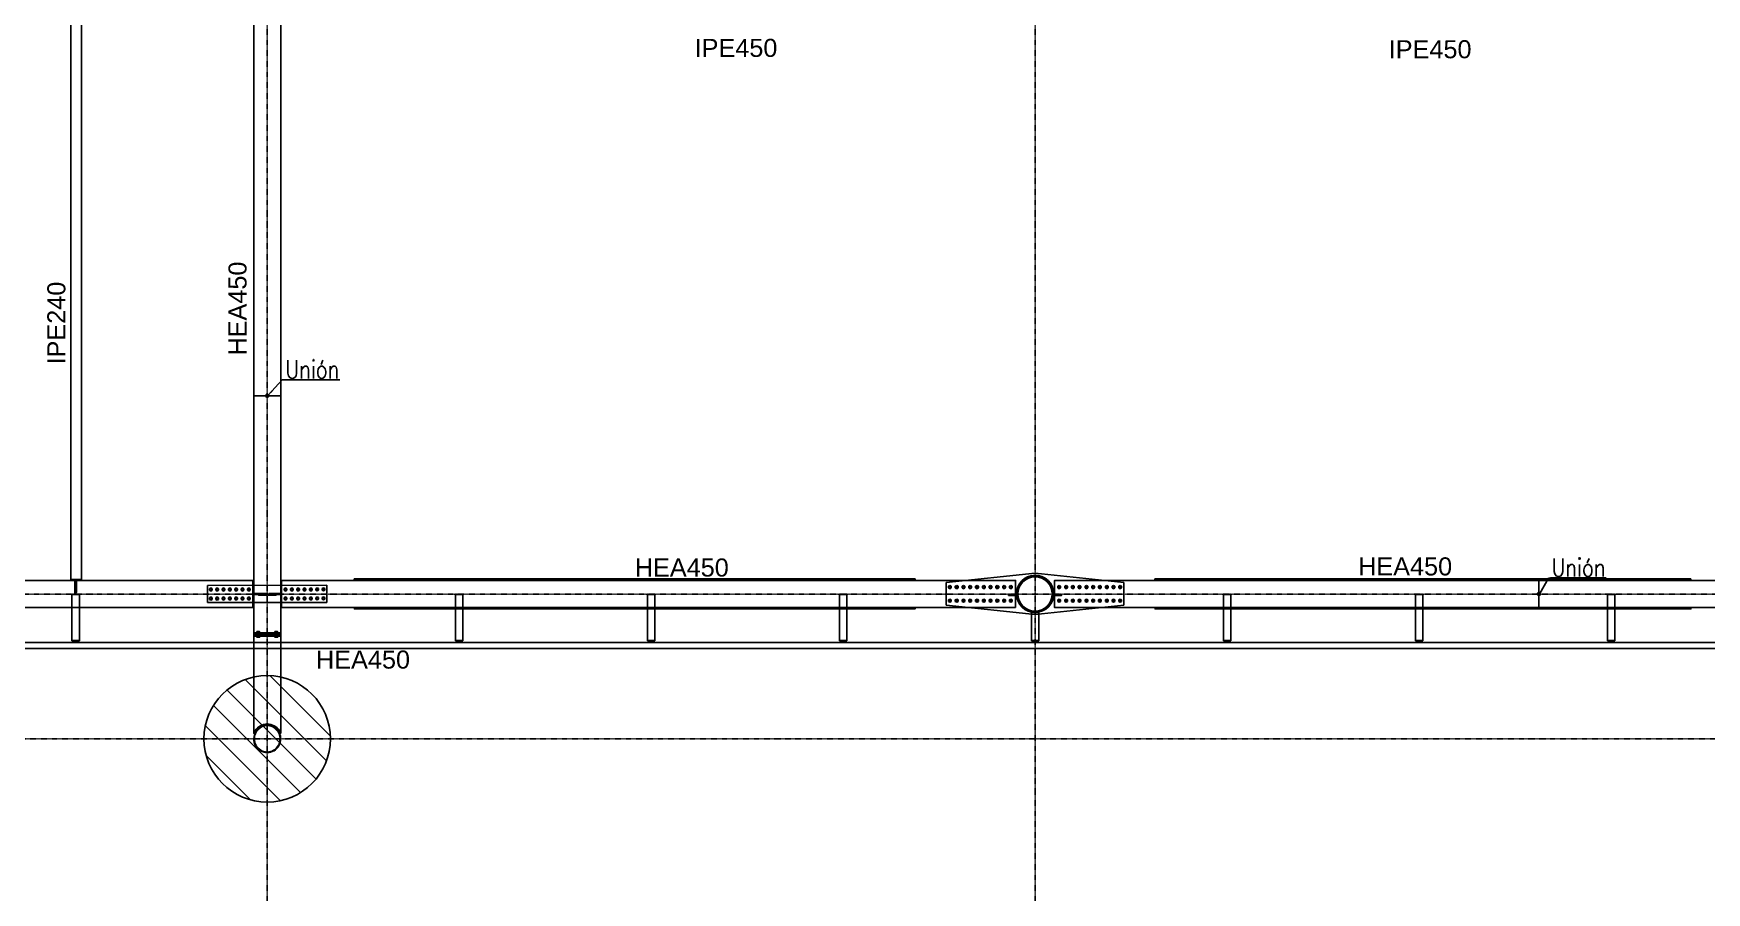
# Model space of a CAD drawing. Header units: millimetres. Extents: x -12345 to 95575, y -14368 to 31862.
# Drawn here: x 31413 to 49932, y -1702 to 7809 of the extents above; entities that cross this region are included whole.
import ezdxf
from ezdxf.enums import TextEntityAlignment as Align

# ---------------------------------------------------------------- set-up
doc = ezdxf.new("R2010")
doc.units = ezdxf.units.MM
doc.header["$LTSCALE"] = 0.95
doc.linetypes.add('DXK_LINE_DOT3', pattern=[5.9187, 2.979, -0.9799, 0.9799, -0.9799])
doc.layers.get('0').update_dxf_attribs({"color": 255})
for name, color, linetype, lineweight in [('0-3', 250, 'Continuous', 5), ('E_COLUMNAS', 1, 'Continuous', 18), ('E_COLUMNAS-1', 1, 'Continuous', 25), ('E_COLUMNAS-3', 1, 'Continuous', 35), ('E_TEXTO', 3, 'Continuous', 9), ('E_VIGAS-1', 254, 'Continuous', 25), ('S-COLS-HDLN-1', 52, 'Continuous', 9)]:
    doc.layers.add(name, color=color, linetype=linetype, lineweight=lineweight)
for name, color, linetype in [('HCB-EJES', 1, 'Continuous'), ('HCB_VIGAS', 4, 'Continuous'), ('UNIÒN', 6, 'Continuous')]:
    doc.layers.add(name, color=color, linetype=linetype)
doc.styles.add('CNI_COTAS', font='romans.shx', dxfattribs={"width": 0.8})
doc.styles.add('VERDANA', font='arial.ttf')
doc.dimstyles.new('UNIÒN', dxfattribs={"dimscale": 0, "dimtxt": 200, "dimasz": 60, "dimexe": 4, "dimexo": 4, "dimgap": 15, "dimtad": 1, "dimdec": 0, "dimzin": 4, "dimdsep": 46, "dimtxsty": 'CNI_COTAS', "dimcen": -0.09, "dimclrd": 6, "dimclrt": 3, "dimadec": 0, "dimazin": 0, "dimtfac": 1, "dimtdec": 0, "dimtmove": 2, "dimatfit": 0, "dimfxl": 0.05, "dimtolj": 1, "dimtzin": 0, "dimarcsym": 0})

# ---------------------------------------------------------------- blocks, each defined once
blk = doc.blocks.new('EST_SFM_VIGA-METALICA-SECCION-C - EST_SFM_VIGA-METALICA-UPN160-1509776-_10_00m_N_E_-NIVEL-3 DOC')
at = {"layer": 'E_VIGAS-1'}
for p, q in [((44.822, 0.047), (-44.831, 0.047)), ((-44.831, -0.018), (44.822, -0.018))]:
    blk.add_line(p, q, dxfattribs=at)
blk = doc.blocks.new('DCTIB_CNI_EST_MOD-1A-FAC_0001_rvt-2-_10_00m_N_E_-NIVEL-3 DOC')
at = {"layer": 'E_VIGAS-1'}
for p, q in [((-50.823, 142.261), (-50.741, 142.261)), ((-50.823, 141.749), (-50.823, 142.261)), ((-50.741, 141.749), (-50.741, 142.261)), ((-46.578, 142.261), (-46.496, 142.261)), ((-46.578, 141.749), (-46.578, 142.261)), ((-46.496, 141.749), (-46.496, 142.261)), ((-44.453, 142.261), (-44.371, 142.261)), ((-44.453, 141.749), (-44.453, 142.261)), ((-44.371, 141.749), (-44.371, 142.261)), ((-42.328, 142.261), (-42.246, 142.261)), ((-42.328, 141.749), (-42.328, 142.261)), ((-42.246, 141.749), (-42.246, 142.261)), ((-38.078, 142.26), (-37.996, 142.26)), ((-38.078, 141.749), (-38.078, 142.26)), ((-37.996, 141.749), (-37.996, 142.26)), ((-35.953, 142.26), (-35.871, 142.26)), ((-35.953, 141.749), (-35.953, 142.26)), ((-35.871, 141.749), (-35.871, 142.26)), ((-33.828, 142.261), (-33.746, 142.261)), ((-33.828, 141.749), (-33.828, 142.261)), ((-33.746, 141.749), (-33.746, 142.261)), ((-40.203, 142.062), (-40.121, 142.062)), ((-40.203, 141.749), (-40.203, 142.062)), ((-40.121, 141.749), (-40.121, 142.062)), ((-50.741, 141.749), (-50.823, 141.749)), ((-50.823, 141.748), (-50.823, 141.749)), ((-50.823, 141.749), (-50.741, 141.749)), ((-50.795, 141.748), (-50.823, 141.748)), ((-50.785, 141.743), (-50.785, 141.748)), ((-50.785, 141.729), (-50.785, 141.743)), ((-50.78, 141.748), (-50.78, 141.743)), ((-50.78, 141.743), (-50.78, 141.729)), ((-50.741, 141.748), (-50.769, 141.748)), ((-50.741, 141.749), (-50.741, 141.748)), ((-46.496, 141.749), (-46.578, 141.749)), ((-46.578, 141.748), (-46.578, 141.749)), ((-46.578, 141.749), (-46.496, 141.749)), ((-46.55, 141.748), (-46.578, 141.748)), ((-46.539, 141.743), (-46.539, 141.748)), ((-46.539, 141.729), (-46.539, 141.743)), ((-46.534, 141.748), (-46.534, 141.743)), ((-46.534, 141.743), (-46.534, 141.729)), ((-46.496, 141.748), (-46.524, 141.748)), ((-46.496, 141.749), (-46.496, 141.748)), ((-44.371, 141.749), (-44.453, 141.749)), ((-44.453, 141.748), (-44.453, 141.749)), ((-44.453, 141.749), (-44.371, 141.749)), ((-44.425, 141.748), (-44.453, 141.748)), ((-44.414, 141.743), (-44.414, 141.748)), ((-44.414, 141.729), (-44.414, 141.743)), ((-44.409, 141.748), (-44.409, 141.743)), ((-44.409, 141.743), (-44.409, 141.729)), ((-44.371, 141.748), (-44.399, 141.748)), ((-44.371, 141.749), (-44.371, 141.748)), ((-42.246, 141.749), (-42.328, 141.749)), ((-42.328, 141.748), (-42.328, 141.749)), ((-42.328, 141.749), (-42.246, 141.749)), ((-42.3, 141.748), (-42.328, 141.748)), ((-42.289, 141.743), (-42.289, 141.748)), ((-42.289, 141.729), (-42.289, 141.743)), ((-42.284, 141.748), (-42.284, 141.743)), ((-42.284, 141.743), (-42.284, 141.729)), ((-42.246, 141.748), (-42.274, 141.748)), ((-42.246, 141.749), (-42.246, 141.748)), ((-40.121, 141.749), (-40.203, 141.749)), ((-40.203, 141.748), (-40.203, 141.749)), ((-40.203, 141.749), (-40.121, 141.749)), ((-40.175, 141.748), (-40.203, 141.748)), ((-40.165, 141.743), (-40.165, 141.748)), ((-40.165, 141.729), (-40.165, 141.743)), ((-40.16, 141.748), (-40.16, 141.743)), ((-40.16, 141.743), (-40.16, 141.729)), ((-40.121, 141.748), (-40.149, 141.748)), ((-40.121, 141.749), (-40.121, 141.748)), ((-37.996, 141.749), (-38.078, 141.749)), ((-38.078, 141.748), (-38.078, 141.749)), ((-38.078, 141.749), (-37.996, 141.749)), ((-38.05, 141.748), (-38.078, 141.748)), ((-38.039, 141.743), (-38.039, 141.748)), ((-38.039, 141.737), (-38.039, 141.743)), ((-38.034, 141.737), (-38.039, 141.737)), ((-38.034, 141.748), (-38.034, 141.743)), ((-38.034, 141.743), (-38.034, 141.737)), ((-37.996, 141.748), (-38.024, 141.748)), ((-37.996, 141.749), (-37.996, 141.748)), ((-35.871, 141.749), (-35.953, 141.749)), ((-35.953, 141.748), (-35.953, 141.749)), ((-35.953, 141.749), (-35.871, 141.749)), ((-35.925, 141.748), (-35.953, 141.748)), ((-35.914, 141.743), (-35.914, 141.748)), ((-35.914, 141.737), (-35.914, 141.743)), ((-35.909, 141.737), (-35.914, 141.737)), ((-35.909, 141.748), (-35.909, 141.743)), ((-35.909, 141.743), (-35.909, 141.737)), ((-35.871, 141.748), (-35.899, 141.748)), ((-35.871, 141.749), (-35.871, 141.748)), ((-33.746, 141.749), (-33.828, 141.749)), ((-33.828, 141.748), (-33.828, 141.749)), ((-33.828, 141.749), (-33.746, 141.749)), ((-33.8, 141.748), (-33.828, 141.748)), ((-33.789, 141.743), (-33.789, 141.748)), ((-33.789, 141.737), (-33.789, 141.743)), ((-33.784, 141.737), (-33.789, 141.737)), ((-33.784, 141.748), (-33.784, 141.743)), ((-33.784, 141.743), (-33.784, 141.737)), ((-33.746, 141.748), (-33.774, 141.748)), ((-33.746, 141.749), (-33.746, 141.748))]:
    blk.add_line(p, q, dxfattribs=at)
for points, knots in [([(-50.795, 141.748), (-50.794, 141.748), (-50.793, 141.748), (-50.79, 141.748), (-50.788, 141.747), (-50.786, 141.747), (-50.785, 141.745), (-50.785, 141.744), (-50.785, 141.743)], [0, 0, 0, 0, 0.142857, 0.285714, 0.428571, 0.571429, 0.785714, 1, 1, 1, 1]), ([(-50.785, 141.743), (-50.785, 141.744), (-50.785, 141.746), (-50.787, 141.747), (-50.788, 141.747), (-50.79, 141.748), (-50.791, 141.748), (-50.792, 141.748), (-50.794, 141.748), (-50.795, 141.748)], [0, 0, 0, 0, 0.285714, 0.428571, 0.571429, 0.678571, 0.732143, 0.785714, 1, 1, 1, 1]), ([(-50.769, 141.748), (-50.77, 141.748), (-50.771, 141.748), (-50.774, 141.748), (-50.776, 141.747), (-50.778, 141.747), (-50.779, 141.745), (-50.78, 141.744), (-50.78, 141.743)], [0, 0, 0, 0, 0.142857, 0.285714, 0.428571, 0.571429, 0.785714, 1, 1, 1, 1]), ([(-50.78, 141.743), (-50.78, 141.744), (-50.779, 141.746), (-50.778, 141.747), (-50.776, 141.747), (-50.775, 141.748), (-50.774, 141.748), (-50.772, 141.748), (-50.77, 141.748), (-50.769, 141.748)], [0, 0, 0, 0, 0.285714, 0.428571, 0.571429, 0.678571, 0.732143, 0.785714, 1, 1, 1, 1]), ([(-46.55, 141.748), (-46.549, 141.748), (-46.548, 141.748), (-46.545, 141.748), (-46.543, 141.747), (-46.541, 141.747), (-46.54, 141.745), (-46.539, 141.744), (-46.539, 141.743)], [0, 0, 0, 0, 0.142857, 0.285714, 0.428571, 0.571429, 0.785714, 1, 1, 1, 1]), ([(-46.539, 141.743), (-46.539, 141.744), (-46.54, 141.746), (-46.541, 141.747), (-46.543, 141.747), (-46.544, 141.748), (-46.545, 141.748), (-46.547, 141.748), (-46.549, 141.748), (-46.55, 141.748)], [0, 0, 0, 0, 0.285714, 0.428571, 0.571429, 0.678571, 0.732143, 0.785714, 1, 1, 1, 1]), ([(-46.524, 141.748), (-46.525, 141.748), (-46.526, 141.748), (-46.529, 141.748), (-46.531, 141.747), (-46.533, 141.747), (-46.534, 141.745), (-46.534, 141.744), (-46.534, 141.743)], [0, 0, 0, 0, 0.142857, 0.285714, 0.428571, 0.571429, 0.785714, 1, 1, 1, 1]), ([(-46.534, 141.743), (-46.534, 141.744), (-46.534, 141.746), (-46.532, 141.747), (-46.531, 141.747), (-46.529, 141.748), (-46.528, 141.748), (-46.527, 141.748), (-46.525, 141.748), (-46.524, 141.748)], [0, 0, 0, 0, 0.285714, 0.428571, 0.571429, 0.678571, 0.732143, 0.785714, 1, 1, 1, 1]), ([(-44.425, 141.748), (-44.424, 141.748), (-44.423, 141.748), (-44.42, 141.748), (-44.418, 141.747), (-44.416, 141.747), (-44.415, 141.745), (-44.414, 141.744), (-44.414, 141.743)], [0, 0, 0, 0, 0.142857, 0.285714, 0.428571, 0.571429, 0.785714, 1, 1, 1, 1]), ([(-44.414, 141.743), (-44.414, 141.744), (-44.415, 141.746), (-44.416, 141.747), (-44.418, 141.747), (-44.419, 141.748), (-44.42, 141.748), (-44.422, 141.748), (-44.424, 141.748), (-44.425, 141.748)], [0, 0, 0, 0, 0.285714, 0.428571, 0.571429, 0.678571, 0.732143, 0.785714, 1, 1, 1, 1]), ([(-44.399, 141.748), (-44.4, 141.748), (-44.401, 141.748), (-44.404, 141.748), (-44.406, 141.747), (-44.408, 141.747), (-44.409, 141.745), (-44.409, 141.744), (-44.409, 141.743)], [0, 0, 0, 0, 0.142857, 0.285714, 0.428571, 0.571429, 0.785714, 1, 1, 1, 1]), ([(-44.409, 141.743), (-44.409, 141.744), (-44.409, 141.746), (-44.407, 141.747), (-44.406, 141.747), (-44.404, 141.748), (-44.403, 141.748), (-44.402, 141.748), (-44.4, 141.748), (-44.399, 141.748)], [0, 0, 0, 0, 0.285714, 0.428571, 0.571429, 0.678571, 0.732143, 0.785714, 1, 1, 1, 1]), ([(-42.3, 141.748), (-42.299, 141.748), (-42.298, 141.748), (-42.295, 141.748), (-42.293, 141.747), (-42.291, 141.747), (-42.29, 141.745), (-42.289, 141.744), (-42.289, 141.743)], [0, 0, 0, 0, 0.142857, 0.285714, 0.428571, 0.571429, 0.785714, 1, 1, 1, 1]), ([(-42.289, 141.743), (-42.289, 141.744), (-42.29, 141.746), (-42.291, 141.747), (-42.293, 141.747), (-42.294, 141.748), (-42.295, 141.748), (-42.297, 141.748), (-42.299, 141.748), (-42.3, 141.748)], [0, 0, 0, 0, 0.285714, 0.428571, 0.571429, 0.678571, 0.732143, 0.785714, 1, 1, 1, 1]), ([(-42.274, 141.748), (-42.275, 141.748), (-42.276, 141.748), (-42.279, 141.748), (-42.281, 141.747), (-42.283, 141.747), (-42.284, 141.745), (-42.284, 141.744), (-42.284, 141.743)], [0, 0, 0, 0, 0.142857, 0.285714, 0.428571, 0.571429, 0.785714, 1, 1, 1, 1]), ([(-42.284, 141.743), (-42.284, 141.744), (-42.284, 141.746), (-42.282, 141.747), (-42.281, 141.747), (-42.279, 141.748), (-42.278, 141.748), (-42.277, 141.748), (-42.275, 141.748), (-42.274, 141.748)], [0, 0, 0, 0, 0.285714, 0.428571, 0.571429, 0.678571, 0.732143, 0.785714, 1, 1, 1, 1]), ([(-40.175, 141.748), (-40.174, 141.748), (-40.173, 141.748), (-40.17, 141.748), (-40.168, 141.747), (-40.166, 141.747), (-40.165, 141.745), (-40.165, 141.744), (-40.165, 141.743)], [0, 0, 0, 0, 0.142857, 0.285714, 0.428571, 0.571429, 0.785714, 1, 1, 1, 1]), ([(-40.165, 141.743), (-40.165, 141.744), (-40.165, 141.746), (-40.167, 141.747), (-40.168, 141.747), (-40.17, 141.748), (-40.171, 141.748), (-40.172, 141.748), (-40.174, 141.748), (-40.175, 141.748)], [0, 0, 0, 0, 0.285714, 0.428571, 0.571429, 0.678571, 0.732143, 0.785714, 1, 1, 1, 1]), ([(-40.149, 141.748), (-40.15, 141.748), (-40.151, 141.748), (-40.154, 141.748), (-40.156, 141.747), (-40.158, 141.747), (-40.159, 141.745), (-40.16, 141.744), (-40.16, 141.743)], [0, 0, 0, 0, 0.142857, 0.285714, 0.428571, 0.571429, 0.785714, 1, 1, 1, 1]), ([(-40.16, 141.743), (-40.16, 141.744), (-40.159, 141.746), (-40.158, 141.747), (-40.156, 141.747), (-40.155, 141.748), (-40.154, 141.748), (-40.152, 141.748), (-40.15, 141.748), (-40.149, 141.748)], [0, 0, 0, 0, 0.285714, 0.428571, 0.571429, 0.678571, 0.732143, 0.785714, 1, 1, 1, 1]), ([(-38.05, 141.748), (-38.049, 141.748), (-38.048, 141.748), (-38.045, 141.748), (-38.043, 141.747), (-38.041, 141.747), (-38.04, 141.745), (-38.039, 141.744), (-38.039, 141.743)], [0, 0, 0, 0, 0.142857, 0.285714, 0.428571, 0.571429, 0.785714, 1, 1, 1, 1]), ([(-38.039, 141.743), (-38.039, 141.744), (-38.04, 141.746), (-38.041, 141.747), (-38.043, 141.747), (-38.044, 141.748), (-38.045, 141.748), (-38.047, 141.748), (-38.049, 141.748), (-38.05, 141.748)], [0, 0, 0, 0, 0.285714, 0.428571, 0.571429, 0.678571, 0.732143, 0.785714, 1, 1, 1, 1]), ([(-38.024, 141.748), (-38.025, 141.748), (-38.026, 141.748), (-38.029, 141.748), (-38.031, 141.747), (-38.033, 141.747), (-38.034, 141.745), (-38.034, 141.744), (-38.034, 141.743)], [0, 0, 0, 0, 0.142857, 0.285714, 0.428571, 0.571429, 0.785714, 1, 1, 1, 1]), ([(-38.034, 141.743), (-38.034, 141.744), (-38.034, 141.746), (-38.032, 141.747), (-38.031, 141.747), (-38.029, 141.748), (-38.028, 141.748), (-38.027, 141.748), (-38.025, 141.748), (-38.024, 141.748)], [0, 0, 0, 0, 0.285714, 0.428571, 0.571429, 0.678571, 0.732143, 0.785714, 1, 1, 1, 1]), ([(-35.925, 141.748), (-35.924, 141.748), (-35.923, 141.748), (-35.92, 141.748), (-35.918, 141.747), (-35.916, 141.747), (-35.915, 141.745), (-35.914, 141.744), (-35.914, 141.743)], [0, 0, 0, 0, 0.142857, 0.285714, 0.428571, 0.571429, 0.785714, 1, 1, 1, 1]), ([(-35.914, 141.743), (-35.914, 141.744), (-35.915, 141.746), (-35.916, 141.747), (-35.918, 141.747), (-35.919, 141.748), (-35.92, 141.748), (-35.922, 141.748), (-35.924, 141.748), (-35.925, 141.748)], [0, 0, 0, 0, 0.285714, 0.428571, 0.571429, 0.678571, 0.732143, 0.785714, 1, 1, 1, 1]), ([(-35.899, 141.748), (-35.9, 141.748), (-35.901, 141.748), (-35.904, 141.748), (-35.906, 141.747), (-35.908, 141.747), (-35.909, 141.745), (-35.909, 141.744), (-35.909, 141.743)], [0, 0, 0, 0, 0.142857, 0.285714, 0.428571, 0.571429, 0.785714, 1, 1, 1, 1]), ([(-35.909, 141.743), (-35.909, 141.744), (-35.909, 141.746), (-35.907, 141.747), (-35.906, 141.747), (-35.904, 141.748), (-35.903, 141.748), (-35.902, 141.748), (-35.9, 141.748), (-35.899, 141.748)], [0, 0, 0, 0, 0.285714, 0.428571, 0.571429, 0.678571, 0.732143, 0.785714, 1, 1, 1, 1]), ([(-33.8, 141.748), (-33.799, 141.748), (-33.798, 141.748), (-33.795, 141.748), (-33.793, 141.747), (-33.791, 141.747), (-33.79, 141.745), (-33.789, 141.744), (-33.789, 141.743)], [0, 0, 0, 0, 0.142857, 0.285714, 0.428571, 0.571429, 0.785714, 1, 1, 1, 1]), ([(-33.789, 141.743), (-33.789, 141.744), (-33.79, 141.746), (-33.791, 141.747), (-33.793, 141.747), (-33.794, 141.748), (-33.795, 141.748), (-33.797, 141.748), (-33.799, 141.748), (-33.8, 141.748)], [0, 0, 0, 0, 0.285714, 0.428571, 0.571429, 0.678571, 0.732143, 0.785714, 1, 1, 1, 1]), ([(-33.774, 141.748), (-33.775, 141.748), (-33.776, 141.748), (-33.779, 141.748), (-33.781, 141.747), (-33.783, 141.747), (-33.784, 141.745), (-33.784, 141.744), (-33.784, 141.743)], [0, 0, 0, 0, 0.142857, 0.285714, 0.428571, 0.571429, 0.785714, 1, 1, 1, 1]), ([(-33.784, 141.743), (-33.784, 141.744), (-33.784, 141.746), (-33.782, 141.747), (-33.781, 141.747), (-33.779, 141.748), (-33.778, 141.748), (-33.777, 141.748), (-33.775, 141.748), (-33.774, 141.748)], [0, 0, 0, 0, 0.285714, 0.428571, 0.571429, 0.678571, 0.732143, 0.785714, 1, 1, 1, 1])]:
    blk.add_open_spline(points, degree=3, knots=knots, dxfattribs=at)
blk.add_blockref('EST_SFM_VIGA-METALICA-SECCION-C - EST_SFM_VIGA-METALICA-UPN160-1509776-_10_00m_N_E_-NIVEL-3 DOC', (-41.042, 141.682), dxfattribs=at)
blk = doc.blocks.new('EST_SCM_COLUMNA-METALICA-SECCION-CIRCULAR - EST_SCM_COLUMNA-TUBULAR-CIRCULAR_PTEØ_16__e_12_7mm-V42-_10_00m_N_E_-NIVEL-3 DOC')
at = {"layer": 'S-COLS-HDLN-1'}
h = blk.add_hatch(dxfattribs=at)
h.set_pattern_fill('FP_10', color=256, style=0, pattern_type=2)
h.set_pattern_definition([(45, (-142.266, -40.162), (-0.15909903, 0.15909903), [])])
h.paths.add_polyline_path([(-0.203, 0), (-0.197, -0.049), (-0.18, -0.094), (-0.152, -0.135), (-0.112, -0.169), (-0.072, -0.19), (-0.023, -0.202), (0.024, -0.202), (0.072, -0.19), (0.118, -0.165), (0.155, -0.13), (0.182, -0.089), (0.198, -0.046), (0.203, 0), (0.197, 0.049), (0.18, 0.094), (0.152, 0.135), (0.112, 0.169), (0.068, 0.191), (0.023, 0.202), (-0.024, 0.202), (-0.072, 0.19), (-0.118, 0.165), (-0.152, 0.135), (-0.182, 0.089), (-0.198, 0.046)])
h.paths.add_polyline_path([(-0.19, 0), (-0.184, 0.049), (-0.165, 0.094), (-0.143, 0.126), (-0.108, 0.157), (-0.068, 0.178), (-0.023, 0.189), (0.024, 0.189), (0.072, 0.176), (0.113, 0.153), (0.143, 0.126), (0.169, 0.089), (0.185, 0.046), (0.191, 0), (0.185, -0.046), (0.169, -0.089), (0.143, -0.126), (0.108, -0.157), (0.068, -0.178), (0.023, -0.189), (-0.024, -0.189), (-0.068, -0.178), (-0.108, -0.157), (-0.143, -0.126), (-0.169, -0.089), (-0.185, -0.046)])
at = {"layer": 'E_COLUMNAS-1'}
for radius, start, end in [(0.203, 360, 180), (0.19, 0, 180), (0.203, 180, 360), (0.19, 180, 0)]:
    blk.add_arc((0, 0), radius, start, end, dxfattribs=at)
blk = doc.blocks.new('Part-72574620-1875 - 1471')
at = {"color": 253}
for p, q in [((54240, 7909), (55223, 8013)), ((55223, 8013), (56206, 7909)), ((54240, 7659), (54240, 7909)), ((56206, 7909), (56206, 7659)), ((55223, 7557), (54240, 7659)), ((56206, 7659), (55223, 7557))]:
    blk.add_line(p, q, dxfattribs=at)
for start, end in [(80, 260), (260, 80)]:
    blk.add_arc((55223, 7785), 206, start, end, dxfattribs=at)
blk = doc.blocks.new('Bolt-72574620-1881 - 1471')
at = {"color": 253, "linetype": 'Continuous'}
for p, q in [((55476, 7868), (55491, 7876)), ((55476, 7850), (55476, 7868)), ((55491, 7842), (55476, 7850)), ((55491, 7876), (55506, 7868)), ((55506, 7850), (55491, 7842)), ((55506, 7868), (55506, 7850)), ((55551, 7868), (55566, 7876)), ((55551, 7850), (55551, 7868)), ((55566, 7842), (55551, 7850)), ((55566, 7876), (55581, 7868)), ((55581, 7850), (55566, 7842)), ((55581, 7868), (55581, 7850)), ((55626, 7868), (55641, 7876)), ((55626, 7850), (55626, 7868)), ((55641, 7842), (55626, 7850)), ((55641, 7876), (55656, 7868)), ((55656, 7850), (55641, 7842)), ((55656, 7868), (55656, 7850)), ((55701, 7868), (55716, 7876)), ((55701, 7850), (55701, 7868)), ((55716, 7842), (55701, 7850)), ((55716, 7876), (55731, 7868)), ((55731, 7850), (55716, 7842)), ((55731, 7868), (55731, 7850)), ((55776, 7868), (55791, 7876)), ((55776, 7850), (55776, 7868)), ((55791, 7842), (55776, 7850)), ((55791, 7876), (55806, 7868)), ((55806, 7850), (55791, 7842)), ((55806, 7868), (55806, 7850)), ((55851, 7868), (55866, 7876)), ((55851, 7850), (55851, 7868)), ((55866, 7842), (55851, 7850)), ((55866, 7876), (55881, 7868)), ((55881, 7850), (55866, 7842)), ((55881, 7868), (55881, 7850)), ((55926, 7868), (55941, 7876)), ((55926, 7850), (55926, 7868)), ((55941, 7842), (55926, 7850)), ((55941, 7876), (55956, 7868)), ((55956, 7850), (55941, 7842)), ((55956, 7868), (55956, 7850)), ((56001, 7868), (56016, 7876)), ((56001, 7850), (56001, 7868)), ((56016, 7842), (56001, 7850)), ((56016, 7876), (56031, 7868)), ((56031, 7850), (56016, 7842)), ((56031, 7868), (56031, 7850)), ((56076, 7868), (56091, 7876)), ((56076, 7850), (56076, 7868)), ((56091, 7842), (56076, 7850)), ((56091, 7876), (56106, 7868)), ((56106, 7850), (56091, 7842)), ((56106, 7868), (56106, 7850)), ((56151, 7868), (56166, 7876)), ((56151, 7850), (56151, 7868)), ((56166, 7842), (56151, 7850)), ((56166, 7876), (56181, 7868)), ((56181, 7850), (56166, 7842)), ((56181, 7868), (56181, 7850)), ((55476, 7718), (55491, 7726)), ((55476, 7700), (55476, 7718)), ((55491, 7692), (55476, 7700)), ((55491, 7726), (55506, 7718)), ((55506, 7700), (55491, 7692)), ((55506, 7718), (55506, 7700)), ((55551, 7718), (55566, 7726)), ((55551, 7700), (55551, 7718)), ((55566, 7692), (55551, 7700)), ((55566, 7726), (55581, 7718)), ((55581, 7700), (55566, 7692)), ((55581, 7718), (55581, 7700)), ((55626, 7718), (55641, 7726)), ((55626, 7700), (55626, 7718)), ((55641, 7692), (55626, 7700)), ((55641, 7726), (55656, 7718)), ((55656, 7700), (55641, 7692)), ((55656, 7718), (55656, 7700)), ((55701, 7718), (55716, 7726)), ((55701, 7700), (55701, 7718)), ((55716, 7692), (55701, 7700)), ((55716, 7726), (55731, 7718)), ((55731, 7700), (55716, 7692)), ((55731, 7718), (55731, 7700)), ((55776, 7718), (55791, 7726)), ((55776, 7700), (55776, 7718)), ((55791, 7692), (55776, 7700)), ((55791, 7726), (55806, 7718)), ((55806, 7700), (55791, 7692)), ((55806, 7718), (55806, 7700)), ((55851, 7718), (55866, 7726)), ((55851, 7700), (55851, 7718)), ((55866, 7692), (55851, 7700)), ((55866, 7726), (55881, 7718)), ((55881, 7700), (55866, 7692)), ((55881, 7718), (55881, 7700)), ((55926, 7718), (55941, 7726)), ((55926, 7700), (55926, 7718)), ((55941, 7692), (55926, 7700)), ((55941, 7726), (55956, 7718)), ((55956, 7700), (55941, 7692)), ((55956, 7718), (55956, 7700)), ((56001, 7718), (56016, 7726)), ((56001, 7700), (56001, 7718)), ((56016, 7692), (56001, 7700)), ((56016, 7726), (56031, 7718)), ((56031, 7700), (56016, 7692)), ((56031, 7718), (56031, 7700)), ((56076, 7718), (56091, 7726)), ((56076, 7700), (56076, 7718)), ((56091, 7692), (56076, 7700)), ((56091, 7726), (56106, 7718)), ((56106, 7700), (56091, 7692)), ((56106, 7718), (56106, 7700)), ((56151, 7718), (56166, 7726)), ((56151, 7700), (56151, 7718)), ((56166, 7692), (56151, 7700)), ((56166, 7726), (56181, 7718)), ((56181, 7700), (56166, 7692)), ((56181, 7718), (56181, 7700))]:
    blk.add_line(p, q, dxfattribs=at)
for centre, radius, start, end in [((55491, 7859), 11.5, 18, 198), ((55491, 7859), 11.5, 198, 18), ((55491, 7859), 10, 90, 270), ((55491, 7859), 10, 270, 90), ((55566, 7859), 11.5, 18, 198), ((55566, 7859), 11.5, 198, 18), ((55566, 7859), 10, 90, 270), ((55566, 7859), 10, 270, 90), ((55641, 7859), 11.5, 18, 198), ((55641, 7859), 11.5, 198, 18), ((55641, 7859), 10, 90, 270), ((55641, 7859), 10, 270, 90), ((55716, 7859), 11.5, 18, 198), ((55716, 7859), 11.5, 198, 18), ((55716, 7859), 10, 90, 270), ((55716, 7859), 10, 270, 90), ((55791, 7859), 11.5, 18, 198), ((55791, 7859), 11.5, 198, 18), ((55791, 7859), 10, 90, 270), ((55791, 7859), 10, 270, 90), ((55866, 7859), 11.5, 18, 198), ((55866, 7859), 11.5, 198, 18), ((55866, 7859), 10, 90, 270), ((55866, 7859), 10, 270, 90), ((55941, 7859), 11.5, 18, 198), ((55941, 7859), 11.5, 198, 18), ((55941, 7859), 10, 90, 270), ((55941, 7859), 10, 270, 90), ((56016, 7859), 11.5, 18, 198), ((56016, 7859), 11.5, 198, 18), ((56016, 7859), 10, 90, 270), ((56016, 7859), 10, 270, 90), ((56091, 7859), 11.5, 18, 198), ((56091, 7859), 11.5, 198, 18), ((56091, 7859), 10, 90, 270), ((56091, 7859), 10, 270, 90), ((56166, 7859), 11.5, 18, 198), ((56166, 7859), 11.5, 198, 18), ((56166, 7859), 10, 90, 270), ((56166, 7859), 10, 270, 90), ((55491, 7709), 11.5, 18, 198), ((55491, 7709), 11.5, 198, 18), ((55491, 7709), 10, 90, 270), ((55491, 7709), 10, 270, 90), ((55566, 7709), 11.5, 18, 198), ((55566, 7709), 11.5, 198, 18), ((55566, 7709), 10, 90, 270), ((55566, 7709), 10, 270, 90), ((55641, 7709), 11.5, 18, 198), ((55641, 7709), 11.5, 198, 18), ((55641, 7709), 10, 90, 270), ((55641, 7709), 10, 270, 90), ((55716, 7709), 11.5, 18, 198), ((55716, 7709), 11.5, 198, 18), ((55716, 7709), 10, 90, 270), ((55716, 7709), 10, 270, 90), ((55791, 7709), 11.5, 18, 198), ((55791, 7709), 11.5, 198, 18), ((55791, 7709), 10, 90, 270), ((55791, 7709), 10, 270, 90), ((55866, 7709), 11.5, 18, 198), ((55866, 7709), 11.5, 198, 18), ((55866, 7709), 10, 90, 270), ((55866, 7709), 10, 270, 90), ((55941, 7709), 11.5, 18, 198), ((55941, 7709), 11.5, 198, 18), ((55941, 7709), 10, 90, 270), ((55941, 7709), 10, 270, 90), ((56016, 7709), 11.5, 18, 198), ((56016, 7709), 11.5, 198, 18), ((56016, 7709), 10, 90, 270), ((56016, 7709), 10, 270, 90), ((56091, 7709), 11.5, 18, 198), ((56091, 7709), 11.5, 198, 18), ((56091, 7709), 10, 90, 270), ((56091, 7709), 10, 270, 90), ((56166, 7709), 11.5, 18, 198), ((56166, 7709), 11.5, 198, 18), ((56166, 7709), 10, 90, 270), ((56166, 7709), 10, 270, 90)]:
    blk.add_arc(centre, radius, start, end, dxfattribs=at)
blk = doc.blocks.new('Bolt-72574620-1882 - 1471')
at = {"color": 253, "linetype": 'Continuous'}
for p, q in [((54265, 7868), (54280, 7876)), ((54265, 7850), (54265, 7868)), ((54280, 7842), (54265, 7850)), ((54280, 7876), (54295, 7868)), ((54295, 7850), (54280, 7842)), ((54295, 7868), (54295, 7850)), ((54340, 7868), (54355, 7876)), ((54340, 7850), (54340, 7868)), ((54355, 7842), (54340, 7850)), ((54355, 7876), (54370, 7868)), ((54370, 7850), (54355, 7842)), ((54370, 7868), (54370, 7850)), ((54415, 7868), (54430, 7876)), ((54415, 7850), (54415, 7868)), ((54430, 7842), (54415, 7850)), ((54430, 7876), (54445, 7868)), ((54445, 7850), (54430, 7842)), ((54445, 7868), (54445, 7850)), ((54490, 7868), (54505, 7876)), ((54490, 7850), (54490, 7868)), ((54505, 7842), (54490, 7850)), ((54505, 7876), (54520, 7868)), ((54520, 7850), (54505, 7842)), ((54520, 7868), (54520, 7850)), ((54565, 7868), (54580, 7876)), ((54565, 7850), (54565, 7868)), ((54580, 7842), (54565, 7850)), ((54580, 7876), (54595, 7868)), ((54595, 7850), (54580, 7842)), ((54595, 7868), (54595, 7850)), ((54640, 7868), (54655, 7876)), ((54640, 7850), (54640, 7868)), ((54655, 7842), (54640, 7850)), ((54655, 7876), (54670, 7868)), ((54670, 7850), (54655, 7842)), ((54670, 7868), (54670, 7850)), ((54715, 7868), (54730, 7876)), ((54715, 7850), (54715, 7868)), ((54730, 7842), (54715, 7850)), ((54730, 7876), (54745, 7868)), ((54745, 7850), (54730, 7842)), ((54745, 7868), (54745, 7850)), ((54790, 7868), (54805, 7876)), ((54790, 7850), (54790, 7868)), ((54805, 7842), (54790, 7850)), ((54805, 7876), (54820, 7868)), ((54820, 7850), (54805, 7842)), ((54820, 7868), (54820, 7850)), ((54865, 7868), (54880, 7876)), ((54865, 7850), (54865, 7868)), ((54880, 7842), (54865, 7850)), ((54880, 7876), (54895, 7868)), ((54895, 7850), (54880, 7842)), ((54895, 7868), (54895, 7850)), ((54940, 7868), (54955, 7876)), ((54940, 7850), (54940, 7868)), ((54955, 7842), (54940, 7850)), ((54955, 7876), (54970, 7868)), ((54970, 7850), (54955, 7842)), ((54970, 7868), (54970, 7850)), ((54265, 7718), (54280, 7726)), ((54265, 7700), (54265, 7718)), ((54280, 7692), (54265, 7700)), ((54280, 7726), (54295, 7718)), ((54295, 7700), (54280, 7692)), ((54295, 7718), (54295, 7700)), ((54340, 7718), (54355, 7726)), ((54340, 7700), (54340, 7718)), ((54355, 7692), (54340, 7700)), ((54355, 7726), (54370, 7718)), ((54370, 7700), (54355, 7692)), ((54370, 7718), (54370, 7700)), ((54415, 7718), (54430, 7726)), ((54415, 7700), (54415, 7718)), ((54430, 7692), (54415, 7700)), ((54430, 7726), (54445, 7718)), ((54445, 7700), (54430, 7692)), ((54445, 7718), (54445, 7700)), ((54490, 7718), (54505, 7726)), ((54490, 7700), (54490, 7718)), ((54505, 7692), (54490, 7700)), ((54505, 7726), (54520, 7718)), ((54520, 7700), (54505, 7692)), ((54520, 7718), (54520, 7700)), ((54565, 7718), (54580, 7726)), ((54565, 7700), (54565, 7718)), ((54580, 7692), (54565, 7700)), ((54580, 7726), (54595, 7718)), ((54595, 7700), (54580, 7692)), ((54595, 7718), (54595, 7700)), ((54640, 7718), (54655, 7726)), ((54640, 7700), (54640, 7718)), ((54655, 7692), (54640, 7700)), ((54655, 7726), (54670, 7718)), ((54670, 7700), (54655, 7692)), ((54670, 7718), (54670, 7700)), ((54715, 7718), (54730, 7726)), ((54715, 7700), (54715, 7718)), ((54730, 7692), (54715, 7700)), ((54730, 7726), (54745, 7718)), ((54745, 7700), (54730, 7692)), ((54745, 7718), (54745, 7700)), ((54790, 7718), (54805, 7726)), ((54790, 7700), (54790, 7718)), ((54805, 7692), (54790, 7700)), ((54805, 7726), (54820, 7718)), ((54820, 7700), (54805, 7692)), ((54820, 7718), (54820, 7700)), ((54865, 7718), (54880, 7726)), ((54865, 7700), (54865, 7718)), ((54880, 7692), (54865, 7700)), ((54880, 7726), (54895, 7718)), ((54895, 7700), (54880, 7692)), ((54895, 7718), (54895, 7700)), ((54940, 7718), (54955, 7726)), ((54940, 7700), (54940, 7718)), ((54955, 7692), (54940, 7700)), ((54955, 7726), (54970, 7718)), ((54970, 7700), (54955, 7692)), ((54970, 7718), (54970, 7700))]:
    blk.add_line(p, q, dxfattribs=at)
for centre, radius, start, end in [((54280, 7859), 11.5, 18.0041, 198.0041), ((54280, 7859), 11.5, 198.0041, 18.0041), ((54280, 7859), 10, 90.0041, 270.0041), ((54280, 7859), 10, 270.0041, 90.0041), ((54355, 7859), 11.5, 18.0041, 198.0041), ((54355, 7859), 11.5, 198.0041, 18.0041), ((54355, 7859), 10, 90.0041, 270.0041), ((54355, 7859), 10, 270.0041, 90.0041), ((54430, 7859), 11.5, 18.0041, 198.0041), ((54430, 7859), 11.5, 198.0041, 18.0041), ((54430, 7859), 10, 90.0041, 270.0041), ((54430, 7859), 10, 270.0041, 90.0041), ((54505, 7859), 11.5, 18.0041, 198.0041), ((54505, 7859), 11.5, 198.0041, 18.0041), ((54505, 7859), 10, 90.0041, 270.0041), ((54505, 7859), 10, 270.0041, 90.0041), ((54580, 7859), 11.5, 18.0041, 198.0041), ((54580, 7859), 11.5, 198.0041, 18.0041), ((54580, 7859), 10, 90.0041, 270.0041), ((54580, 7859), 10, 270.0041, 90.0041), ((54655, 7859), 11.5, 18.0041, 198.0041), ((54655, 7859), 11.5, 198.0041, 18.0041), ((54655, 7859), 10, 90.0041, 270.0041), ((54655, 7859), 10, 270.0041, 90.0041), ((54730, 7859), 11.5, 18.0041, 198.0041), ((54730, 7859), 11.5, 198.0041, 18.0041), ((54730, 7859), 10, 90.0041, 270.0041), ((54730, 7859), 10, 270.0041, 90.0041), ((54805, 7859), 11.5, 18.0041, 198.0041), ((54805, 7859), 11.5, 198.0041, 18.0041), ((54805, 7859), 10, 90.0041, 270.0041), ((54805, 7859), 10, 270.0041, 90.0041), ((54880, 7859), 11.5, 18.0041, 198.0041), ((54880, 7859), 11.5, 198.0041, 18.0041), ((54880, 7859), 10, 90.0041, 270.0041), ((54880, 7859), 10, 270.0041, 90.0041), ((54955, 7859), 11.5, 18.0041, 198.0041), ((54955, 7859), 11.5, 198.0041, 18.0041), ((54955, 7859), 10, 90.0041, 270.0041), ((54955, 7859), 10, 270.0041, 90.0041), ((54280, 7709), 11.5, 18.0041, 198.0041), ((54280, 7709), 11.5, 198.0041, 18.0041), ((54280, 7709), 10, 90.0041, 270.0041), ((54280, 7709), 10, 270.0041, 90.0041), ((54355, 7709), 11.5, 18.0041, 198.0041), ((54355, 7709), 11.5, 198.0041, 18.0041), ((54355, 7709), 10, 90.0041, 270.0041), ((54355, 7709), 10, 270.0041, 90.0041), ((54430, 7709), 11.5, 18.0041, 198.0041), ((54430, 7709), 11.5, 198.0041, 18.0041), ((54430, 7709), 10, 90.0041, 270.0041), ((54430, 7709), 10, 270.0041, 90.0041), ((54505, 7709), 11.5, 18.0041, 198.0041), ((54505, 7709), 11.5, 198.0041, 18.0041), ((54505, 7709), 10, 90.0041, 270.0041), ((54505, 7709), 10, 270.0041, 90.0041), ((54580, 7709), 11.5, 18.0041, 198.0041), ((54580, 7709), 11.5, 198.0041, 18.0041), ((54580, 7709), 10, 90.0041, 270.0041), ((54580, 7709), 10, 270.0041, 90.0041), ((54655, 7709), 11.5, 18.0041, 198.0041), ((54655, 7709), 11.5, 198.0041, 18.0041), ((54655, 7709), 10, 90.0041, 270.0041), ((54655, 7709), 10, 270.0041, 90.0041), ((54730, 7709), 11.5, 18.0041, 198.0041), ((54730, 7709), 11.5, 198.0041, 18.0041), ((54730, 7709), 10, 90.0041, 270.0041), ((54730, 7709), 10, 270.0041, 90.0041), ((54805, 7709), 11.5, 18.0041, 198.0041), ((54805, 7709), 11.5, 198.0041, 18.0041), ((54805, 7709), 10, 90.0041, 270.0041), ((54805, 7709), 10, 270.0041, 90.0041), ((54880, 7709), 11.5, 18.0041, 198.0041), ((54880, 7709), 11.5, 198.0041, 18.0041), ((54880, 7709), 10, 90.0041, 270.0041), ((54880, 7709), 10, 270.0041, 90.0041), ((54955, 7709), 11.5, 18.0041, 198.0041), ((54955, 7709), 11.5, 198.0041, 18.0041), ((54955, 7709), 10, 90.0041, 270.0041), ((54955, 7709), 10, 270.0041, 90.0041)]:
    blk.add_arc(centre, radius, start, end, dxfattribs=at)
blk = doc.blocks.new('Bolt-72574620-2127 - 1471')
at = {"color": 253, "linetype": 'Continuous'}
for p, q in [((46911, 7842), (46926, 7851)), ((46911, 7825), (46911, 7842)), ((46926, 7816), (46911, 7825)), ((46926, 7851), (46941, 7842)), ((46941, 7825), (46926, 7816)), ((46941, 7842), (46941, 7825)), ((46981, 7842), (46996, 7851)), ((46981, 7825), (46981, 7842)), ((46996, 7816), (46981, 7825)), ((46996, 7851), (47011, 7842)), ((47011, 7825), (46996, 7816)), ((47011, 7842), (47011, 7825)), ((47051, 7842), (47066, 7851)), ((47051, 7825), (47051, 7842)), ((47066, 7816), (47051, 7825)), ((47066, 7851), (47081, 7842)), ((47081, 7825), (47066, 7816)), ((47081, 7842), (47081, 7825)), ((47121, 7842), (47136, 7851)), ((47121, 7825), (47121, 7842)), ((47136, 7816), (47121, 7825)), ((47136, 7851), (47151, 7842)), ((47151, 7825), (47136, 7816)), ((47151, 7842), (47151, 7825)), ((47191, 7842), (47206, 7851)), ((47191, 7825), (47191, 7842)), ((47206, 7816), (47191, 7825)), ((47206, 7851), (47221, 7842)), ((47221, 7825), (47206, 7816)), ((47221, 7842), (47221, 7825)), ((47261, 7842), (47276, 7851)), ((47261, 7825), (47261, 7842)), ((47276, 7817), (47261, 7825)), ((47276, 7851), (47291, 7843)), ((47291, 7825), (47276, 7817)), ((47291, 7843), (47291, 7825)), ((47331, 7843), (47346, 7851)), ((47331, 7825), (47331, 7843)), ((47346, 7817), (47331, 7825)), ((47346, 7851), (47361, 7843)), ((47361, 7825), (47346, 7817)), ((47361, 7843), (47361, 7825)), ((46911, 7742), (46926, 7751)), ((46911, 7725), (46911, 7742)), ((46926, 7716), (46911, 7725)), ((46926, 7751), (46941, 7742)), ((46941, 7725), (46926, 7716)), ((46941, 7742), (46941, 7725)), ((46981, 7742), (46996, 7751)), ((46981, 7725), (46981, 7742)), ((46996, 7716), (46981, 7725)), ((46996, 7751), (47011, 7742)), ((47011, 7725), (46996, 7716)), ((47011, 7742), (47011, 7725)), ((47051, 7742), (47066, 7751)), ((47051, 7725), (47051, 7742)), ((47066, 7716), (47051, 7725)), ((47066, 7751), (47081, 7742)), ((47081, 7725), (47066, 7716)), ((47081, 7742), (47081, 7725)), ((47121, 7742), (47136, 7751)), ((47121, 7725), (47121, 7742)), ((47136, 7716), (47121, 7725)), ((47136, 7751), (47151, 7742)), ((47151, 7725), (47136, 7716)), ((47151, 7742), (47151, 7725)), ((47191, 7742), (47206, 7751)), ((47191, 7725), (47191, 7742)), ((47206, 7716), (47191, 7725)), ((47206, 7751), (47221, 7742)), ((47221, 7725), (47206, 7716)), ((47221, 7742), (47221, 7725)), ((47261, 7742), (47276, 7751)), ((47261, 7725), (47261, 7742)), ((47276, 7717), (47261, 7725)), ((47276, 7751), (47291, 7743)), ((47291, 7725), (47276, 7717)), ((47291, 7743), (47291, 7725)), ((47331, 7743), (47346, 7751)), ((47331, 7725), (47331, 7743)), ((47346, 7717), (47331, 7725)), ((47346, 7751), (47361, 7743)), ((47361, 7725), (47346, 7717)), ((47361, 7743), (47361, 7725))]:
    blk.add_line(p, q, dxfattribs=at)
for centre, radius, start, end in [((46926, 7833), 11.5, 18.073, 198.073), ((46926, 7833), 11.5, 198.073, 18.073), ((46926, 7833), 10, 90.073, 270.073), ((46926, 7833), 10, 270.073, 90.073), ((46996, 7833), 11.5, 18.073, 198.073), ((46996, 7833), 11.5, 198.073, 18.073), ((46996, 7833), 10, 90.073, 270.073), ((46996, 7833), 10, 270.073, 90.073), ((47066, 7834), 11.5, 18.073, 198.073), ((47066, 7834), 11.5, 198.073, 18.073), ((47066, 7834), 10, 90.073, 270.073), ((47066, 7834), 10, 270.073, 90.073), ((47136, 7834), 11.5, 18.073, 198.073), ((47136, 7834), 11.5, 198.073, 18.073), ((47136, 7834), 10, 90.073, 270.073), ((47136, 7834), 10, 270.073, 90.073), ((47206, 7834), 11.5, 18.073, 198.073), ((47206, 7834), 11.5, 198.073, 18.073), ((47206, 7834), 10, 90.073, 270.073), ((47206, 7834), 10, 270.073, 90.073), ((47276, 7834), 11.5, 18.073, 198.073), ((47276, 7834), 11.5, 198.073, 18.073), ((47276, 7834), 10, 90.073, 270.073), ((47276, 7834), 10, 270.073, 90.073), ((47346, 7834), 11.5, 18.073, 198.073), ((47346, 7834), 11.5, 198.073, 18.073), ((47346, 7834), 10, 90.073, 270.073), ((47346, 7834), 10, 270.073, 90.073), ((46926, 7733), 11.5, 18.073, 198.073), ((46926, 7733), 11.5, 198.073, 18.073), ((46926, 7733), 10, 90.073, 270.073), ((46926, 7733), 10, 270.073, 90.073), ((46996, 7733), 11.5, 18.073, 198.073), ((46996, 7733), 11.5, 198.073, 18.073), ((46996, 7733), 10, 90.073, 270.073), ((46996, 7733), 10, 270.073, 90.073), ((47066, 7734), 11.5, 18.073, 198.073), ((47066, 7734), 11.5, 198.073, 18.073), ((47066, 7734), 10, 90.073, 270.073), ((47066, 7734), 10, 270.073, 90.073), ((47136, 7734), 11.5, 18.073, 198.073), ((47136, 7734), 11.5, 198.073, 18.073), ((47136, 7734), 10, 90.073, 270.073), ((47136, 7734), 10, 270.073, 90.073), ((47206, 7734), 11.5, 18.073, 198.073), ((47206, 7734), 11.5, 198.073, 18.073), ((47206, 7734), 10, 90.073, 270.073), ((47206, 7734), 10, 270.073, 90.073), ((47276, 7734), 11.5, 18.073, 198.073), ((47276, 7734), 11.5, 198.073, 18.073), ((47276, 7734), 10, 90.073, 270.073), ((47276, 7734), 10, 270.073, 90.073), ((47346, 7734), 11.5, 18.073, 198.073), ((47346, 7734), 11.5, 198.073, 18.073), ((47346, 7734), 10, 90.073, 270.073), ((47346, 7734), 10, 270.073, 90.073)]:
    blk.add_arc(centre, radius, start, end, dxfattribs=at)
blk = doc.blocks.new('Part-72574620-2208 - 1471')
at = {"color": 253}
for p, q in [((46063, 7688), (46064, 7879)), ((46064, 7879), (47383, 7880)), ((47383, 7880), (47383, 7688)), ((47383, 7688), (46063, 7688))]:
    blk.add_line(p, q, dxfattribs=at)

msp = doc.modelspace()

# ---------------------------------------------------------------- hatches: boundary and pattern name
at = {"layer": 'E_COLUMNAS'}
h = msp.add_hatch(dxfattribs=at)
h.set_pattern_fill('FP_1', color=256, scale=1000, style=0, pattern_type=2)
h.set_pattern_definition([(135, (99662.1, -140662.42), (-159.09903, -159.09903), [])])
h.paths.add_polyline_path([(34000, -700), (34091.4, -694), (34181.2, -676.1), (34267.9, -646.7), (34350, -606.2), (34426.1, -555.3), (34495, -495), (34555.3, -426.1), (34606.2, -350), (34646.7, -267.9), (34676.1, -181.2), (34694, -91.4), (34700, 0), (34694, 91.4), (34676.1, 181.2), (34646.7, 267.9), (34606.2, 350), (34555.3, 426.1), (34495, 495), (34426.1, 555.3), (34343.6, 609.4), (34267.9, 646.7), (34181.2, 676.1), (34091.4, 694), (34000, 700), (33908.6, 694), (33818.8, 676.1), (33732.1, 646.7), (33650, 606.2), (33573.9, 555.3), (33505, 495), (33444.7, 426.1), (33393.8, 350), (33353.3, 267.9), (33323.9, 181.2), (33306, 91.4), (33300, 0), (33306, -91.4), (33323.9, -181.2), (33353.3, -267.9), (33393.8, -350), (33444.7, -426.1), (33505, -495), (33573.9, -555.3), (33650, -606.2), (33732.1, -646.7), (33818.8, -676.1), (33908.6, -694)])

# ---------------------------------------------------------------- linework, layer by layer
at = {"layer": 'E_COLUMNAS', "linetype": 'Continuous'}
for points in [[(33847.5, -0.1, 1), (34152.5, 0.1, 1)], [(33857.5, 0.1, 1), (34142.5, 0, 1)]]:
    msp.add_lwpolyline(points, format="xyb", close=True, dxfattribs=at)
at = {"layer": 'E_COLUMNAS-1'}
msp.add_circle((34000, 0), 700, dxfattribs=at)
for start, end in [(0, 180), (180, 0)]:
    msp.add_arc((34000, 0), 700, start, end, dxfattribs=at)
at = {"layer": 'E_VIGAS-1', "color": 30, "true_color": 0xf26722}
for p, q in [((33900.4, 1174.7), (33900.4, 1187.9)), ((33900.4, 1123.5), (33900.4, 1136.7)), ((34100.4, 1174.7), (34100.4, 1187.9)), ((34100.4, 1123.5), (34100.4, 1136.7))]:
    msp.add_line(p, q, dxfattribs=at)
at = {"layer": 'HCB-EJES', "linetype": 'DXK_LINE_DOT3'}
for p, q in [((34000, -3906.8), (34000, 29407)), ((42500, -3906.8), (42500, 29407)), ((-6888.4, 1600), (90118.8, 1600)), ((-10844.5, 0), (94075, 0))]:
    msp.add_line(p, q, dxfattribs=at)
at = {"layer": 'HCB_VIGAS'}
msp.add_lwpolyline([(33850.4, 8540.2), (33850.4, 1699.4), (33850.4, 1507.9), (33850.4, 1174.7), (34150.4, 1174.7), (34150.4, 1507.9), (34150.4, 1699.7), (34149.6, 8540.6, -0.6859398), (33850.4, 8540.2)], format="xyb", dxfattribs=at)
for points in [[(31825, 8220.5), (31945, 8227.3), (31945, 1763.4), (31825, 1763.4), (31825, 8220.5)], [(25715.9, 1453.4), (25715.9, 1693.4), (25715.9, 1753.4), (28584, 1753.4), (33839.8, 1753.4), (33839.8, 1453.4), (25715.9, 1453.4), (25715.9, 1546.8)], [(41172.2, 1769.4), (41172.2, 1753.4), (34963.3, 1753.4), (34963.3, 1769.4), (41172.2, 1769.4), (41172.2, 1769.4)], [(33839.8, 1598.7), (33987.8, 1598.7), (33987.8, 1608.1), (33839.8, 1608.1), (33839.8, 1598.7)], [(33904.2, 1598.7), (33904.2, 1588.7), (33994.2, 1588.7), (33994.2, 1598.7), (33904.2, 1598.7)], [(34159.8, 1598.7), (34159.8, 1608.1), (34019.3, 1608.1), (34019.3, 1598.7), (34159.8, 1598.7)], [(33885.4, 1174.7), (33885.4, 1187.9), (33915.4, 1187.9), (33915.4, 1174.7)], [(33915.4, 1136.7), (33915.4, 1123.5), (33885.4, 1123.5), (33885.4, 1136.7)], [(34085.4, 1174.7), (34085.4, 1187.9), (34115.4, 1187.9), (34115.4, 1174.7)], [(34115.4, 1136.7), (34115.4, 1123.5), (34085.4, 1123.5), (34085.4, 1136.7)]]:
    msp.add_lwpolyline(points, dxfattribs=at)
for points in [[(31871.5, 1753.4), (31881.5, 1753.4), (31881.5, 1609.1), (31871.5, 1609.1)], [(31881.5, 1763.4), (31888.6, 1763.4), (31888.6, 1619.1), (31881.5, 1619.1)], [(42284.1, 1453.4), (34159.8, 1453.4), (34159.8, 1453.4), (34159.8, 1753.4), (34159.8, 1753.4), (42284.1, 1753.4)], [(50865, 1453.4), (42715.9, 1453.4), (42715.9, 1753.4), (50865, 1753.4)], [(49759.2, 1769.4), (49759.2, 1753.4), (43826.8, 1753.4), (43826.8, 1769.4)], [(34005.7, 1588.7), (34095.7, 1588.7), (34095.7, 1598.7), (34005.7, 1598.7)], [(42206.8, 1587.6), (42296.8, 1587.6), (42296.8, 1597.6), (42206.8, 1597.6)], [(42793.1, 1597.6), (42703.1, 1597.6), (42703.1, 1587.6), (42793.1, 1587.6)], [(41172.2, 1453.4), (34964.3, 1453.4), (34964.3, 1437.4), (41172.2, 1437.4)], [(49759.2, 1453.4), (43827.8, 1453.4), (43827.8, 1437.4), (49759.2, 1437.4)], [(34150.4, 1174.7), (33850.4, 1174.7), (33850.4, 1155.7), (34150.4, 1155.7)], [(34150.4, 1155.7), (33850.4, 1155.7), (33850.4, 1136.7), (34150.4, 1136.7)]]:
    msp.add_lwpolyline(points, close=True, dxfattribs=at)
msp.add_lwpolyline([(33865.3, 90.3), (33859.1, 78.7), (33850.4, 62.2), (33850.4, 683.5), (33850.4, 1136.7), (34150.4, 1136.7), (34150.4, 1136.7), (34150.4, 683.5), (34150.4, 62.2), (34141.7, 78.7), (34135.5, 90.3, 0.5345111)], format="xyb", close=True, dxfattribs=at)
at = {"layer": 'UNIÒN'}
for points in [[(33850.2, 3797.6), (34150.2, 3797.7)], [(48076.5, 1453.4), (48076.4, 1753.4)]]:
    msp.add_lwpolyline(points, dxfattribs=at)
at = {"layer": 'UNIÒN', "color": 2, "const_width": 25}
for points in [[(34000.2, 3785.1, 1), (34000.2, 3810.1, 1)], [(48076.5, 1590.8, 1), (48076.5, 1615.8, 1)]]:
    msp.add_lwpolyline(points, format="xyb", close=True, dxfattribs=at)

# ---------------------------------------------------------------- block references
for name in ['Part-72574620-2208 - 1471', 'Bolt-72574620-2127 - 1471', 'Part-72574620-1875 - 1471', 'Bolt-72574620-1882 - 1471', 'Bolt-72574620-1881 - 1471']:
    msp.add_blockref(name, (-12723.3, -6180))
at = {"xscale": -1, "rotation": 0.102594217091081}
msp.add_blockref('Bolt-72574620-2127 - 1471', (80735.6, -6096.3), dxfattribs=at)
at = {"layer": '0-3', "lineweight": 0, "xscale": 1000.000000003685, "yscale": 1000.000000003685, "zscale": 1000.000000003685}
msp.add_blockref('DCTIB_CNI_EST_MOD-1A-FAC_0001_rvt-2-_10_00m_N_E_-NIVEL-3 DOC', (82662.1, -140662.4), dxfattribs=at)
at = {"layer": 'E_COLUMNAS-3', "rotation": 89.9999999999999}
for xscale, yscale, zscale in [(1000.000000003685, 1000.000000003685, 1000.000000003685), (999.9999999999967, 999.9999999999967, 999.9999999999967)]:
    msp.add_blockref('EST_SCM_COLUMNA-METALICA-SECCION-CIRCULAR - EST_SCM_COLUMNA-TUBULAR-CIRCULAR_PTEØ_16__e_12_7mm-V42-_10_00m_N_E_-NIVEL-3 DOC', (42500, 1603.4), dxfattribs=dict(at, xscale=xscale, yscale=yscale, zscale=zscale))

# ---------------------------------------------------------------- texts
at = {"layer": 'E_TEXTO', "style": 'VERDANA'}
for s, p in [('IPE450', (39189.1, 7549)), ('IPE450', (46872.5, 7533.9)), ('HEA450', (38588.9, 1796.2)), ('HEA450', (46595.8, 1808.7)), ('HEA450', (35060.4, 777.2))]:
    msp.add_text(s, height=200, dxfattribs=at).set_placement(p, align=Align.CENTER)
for s, p in [('HEA450', (33771.3, 4763)), ('IPE240', (31765.7, 4602.4))]:
    msp.add_text(s, height=200, rotation=90, dxfattribs=at).set_placement(p, align=Align.CENTER)
at = {"layer": 'UNIÒN', "color": 3, "char_height": 200, "attachment_point": 7, "style": 'CNI_COTAS'}
for insert in [(34202.1, 3990.3), (48218, 1796)]:
    msp.add_mtext('Unión', dxfattribs=dict(at, insert=insert))

# ---------------------------------------------------------------- leaders
at = {"layer": 'UNIÒN', "annotation_type": 0, "has_hookline": 1, "hookline_direction": 0, "text_width": 601.9}
for points in [[(34011.1, 3803.7), (34165.6, 3973.1), (34187.1, 3975.3)], [(48088.2, 1607.9), (48181.5, 1778.8), (48203, 1781)]]:
    msp.add_leader(points, dimstyle='UNIÒN', override={"dimscale": 1}, dxfattribs=at)

doc.saveas('drawing.dxf')
